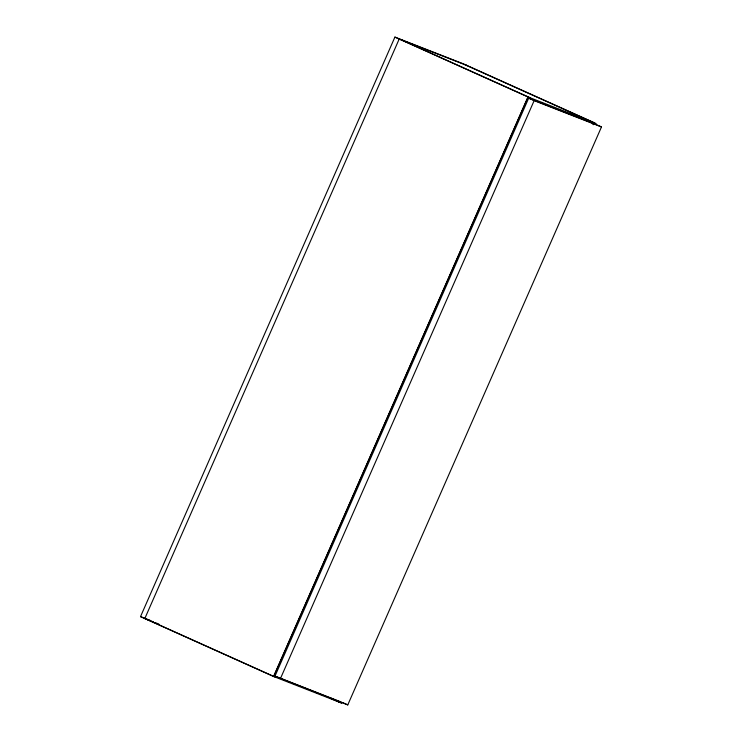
<?xml version="1.0" encoding="UTF-8"?>
<svg xmlns="http://www.w3.org/2000/svg" width="742" height="742" viewBox="0 0 742 742"><rect width="100%" height="100%" fill="white"/><g stroke="black" fill="none" stroke-linecap="round" stroke-linejoin="round"><path stroke-width="1.11" d="M394.911 37.1L528.109 96.998L273.715 676.528L140.516 616.63L394.911 37.1L462.934 63.673L596.123 123.571L527.97 96.933L273.575 676.463L341.728 703.11L329.977 697.823M274.976 676.129L528.675 98.176L596.012 124.489L601.484 126.947L347.775 704.9L274.976 676.129L341.237 702.025M280.439 678.587L534.147 100.634L601.484 126.947M593.108 124.61L593.943 122.708M593.257 124.675L594.092 122.773L465.169 64.804M467.21 65.602L399.196 39.029L144.801 618.559L153.436 621.935M140.516 616.63L150.236 620.433M155.597 622.779L158.834 624.041M401.237 39.827L530.15 97.796M528.675 98.176L534.147 100.634M342.303 702.442L347.775 704.9M331.099 698.445L339.688 702.312M146.842 619.357L275.755 677.325"/></g></svg>
